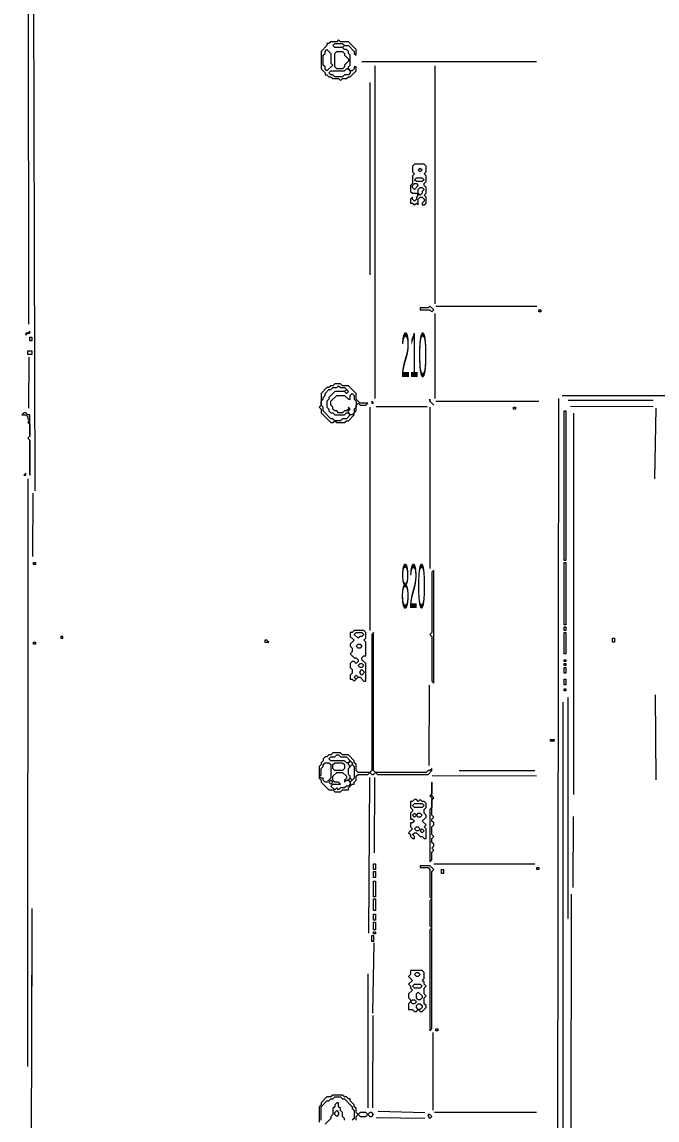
# Model space of a CAD drawing. Extents: x 10 to 1971, y 10 to 1392.
# Drawn here: x 12 to 339, y 475 to 1040 of the extents above; entities that cross this region are included whole.
import ezdxf

# ---------------------------------------------------------------- set-up
doc = ezdxf.new("R2010")
doc.units = 0
for name, color, linetype, lineweight in [('OCR_TEXT', 6, 'Continuous', 0), ('TEXT_FALLBACK_OUTLINE', 2, 'Continuous', 0), ('TRACE_CURVE', 6, 'Continuous', 0), ('TRACE_STRAIGHT', 5, 'Continuous', 0), ('TRACE_TEXT_SYMBOL', 6, 'Continuous', 0)]:
    doc.layers.add(name, color=color, linetype=linetype, lineweight=lineweight)
doc.styles.add('wqy-unicode', font='wqy-unicode.lff')

msp = doc.modelspace()

# ---------------------------------------------------------------- linework, layer by layer
at = {"layer": 'TEXT_FALLBACK_OUTLINE', "color": 2}
for points in [[(214, 967), (213, 966), (213, 963), (214, 962), (213, 961), (213, 957), (212, 956), (212, 953), (213, 952), (215, 952), (216, 951), (215, 950), (215, 949), (214, 948), (213, 949), (213, 950), (212, 949), (212, 947), (213, 947), (214, 946), (215, 947), (216, 946), (216, 949), (217, 950), (218, 950), (219, 949), (219, 948), (218, 947), (218, 946), (219, 946), (220, 947), (220, 950), (219, 951), (220, 952), (220, 955), (219, 956), (219, 957), (220, 958), (220, 961), (219, 962), (220, 963), (220, 966), (219, 967)], [(216, 964), (217, 965), (218, 964), (217, 963)], [(213, 956), (214, 957), (215, 957), (216, 956), (214, 954), (213, 955)], [(214, 959), (215, 960), (218, 960), (219, 959), (218, 958), (215, 958)], [(216, 954), (217, 955), (218, 955), (219, 954), (218, 953), (218, 952), (217, 951), (216, 952)], [(183, 727), (182, 726), (181, 726), (181, 724), (183, 722), (181, 720), (181, 719), (182, 718), (182, 716), (181, 715), (183, 713), (184, 713), (185, 712), (185, 711), (184, 710), (183, 711), (182, 711), (181, 710), (181, 708), (182, 707), (182, 705), (181, 704), (181, 702), (182, 702), (183, 701), (185, 703), (186, 703), (188, 701), (189, 701), (189, 710), (187, 712), (187, 713), (188, 714), (189, 714), (189, 721), (188, 722), (189, 723), (189, 726), (188, 727)], [(183, 725), (184, 726), (187, 726), (188, 725), (187, 724), (186, 724), (185, 723)], [(184, 719), (185, 720), (186, 720), (187, 719), (186, 718), (185, 718)], [(185, 709), (186, 710), (187, 710), (188, 709), (187, 708), (186, 708)], [(186, 706), (187, 707), (188, 706), (188, 705), (187, 704), (186, 705)], [(183, 703), (184, 704), (185, 703), (184, 702)], [(223, 649), (223, 643), (222, 642), (223, 641), (223, 636), (222, 635), (222, 608), (223, 609), (223, 613), (224, 614), (223, 615), (224, 616), (224, 617), (223, 618), (223, 620), (224, 621), (223, 622), (223, 626), (224, 627), (224, 628), (223, 629), (223, 630), (224, 631), (223, 632), (223, 640), (224, 641), (223, 642)], [(214, 640), (213, 639), (212, 639), (212, 636), (213, 635), (213, 634), (212, 633), (212, 630), (213, 630), (214, 629), (213, 628), (212, 628), (212, 626), (213, 625), (211, 623), (212, 622), (212, 621), (213, 620), (214, 620), (214, 621), (213, 622), (214, 623), (215, 623), (217, 621), (218, 621), (219, 620), (220, 620), (220, 625), (219, 626), (220, 627), (218, 629), (220, 631), (220, 632), (219, 633), (219, 635), (220, 636), (220, 638), (219, 639), (218, 639), (217, 640), (216, 639), (215, 640)], [(213, 637), (214, 638), (218, 638), (219, 637), (218, 636), (214, 636)], [(213, 632), (214, 633), (215, 632), (214, 631)], [(215, 632), (216, 633), (217, 633), (218, 632), (217, 631), (216, 631)], [(214, 625), (215, 626), (216, 626), (217, 625), (216, 624), (215, 624)], [(217, 624), (218, 625), (219, 624), (218, 623)], [(212, 552), (212, 550), (211, 549), (213, 547), (211, 545), (212, 544), (212, 543), (213, 542), (211, 540), (211, 538), (212, 537), (212, 536), (211, 535), (211, 532), (213, 532), (214, 531), (215, 531), (216, 532), (217, 531), (218, 531), (220, 533), (220, 534), (219, 535), (219, 538), (220, 539), (219, 540), (219, 543), (220, 544), (219, 545), (219, 546), (218, 547), (219, 548), (219, 551), (218, 552)], [(214, 550), (215, 551), (216, 551), (217, 550), (216, 549), (215, 549)], [(213, 544), (214, 545), (217, 545), (218, 544), (217, 543), (214, 543)], [(212, 536), (213, 537), (214, 537), (215, 536), (214, 535), (213, 535)], [(215, 540), (216, 541), (218, 539), (218, 538), (217, 537), (216, 537), (215, 538)], [(215, 534), (216, 535), (217, 535), (218, 534), (218, 533), (217, 532), (216, 532), (215, 533)]]:
    msp.add_lwpolyline(points, close=True, dxfattribs=at)
at = {"layer": 'TRACE_CURVE', "color": 6}
for points in [[(291, 840), (292, 840), (292, 763), (291, 763)], [(193, 726), (192, 725), (192, 655), (191, 654), (185, 654), (184, 655), (184, 658), (183, 659), (183, 660), (180, 663), (177, 663), (176, 664), (172, 664), (171, 663), (170, 663), (169, 662), (168, 662), (167, 661), (167, 660), (166, 659), (166, 658), (165, 657), (165, 651), (166, 650), (166, 649), (170, 645), (172, 645), (173, 644), (176, 644), (177, 645), (180, 645), (180, 646), (182, 648), (183, 648), (183, 649), (184, 650), (184, 652), (185, 653), (190, 653), (191, 654), (192, 653), (193, 653), (194, 654), (195, 653), (221, 653), (223, 655), (223, 656), (222, 655), (221, 655), (220, 654), (194, 654), (193, 655)], [(173, 662), (174, 663), (175, 663), (176, 662), (179, 662), (181, 660), (180, 659), (179, 659), (178, 660), (171, 660), (170, 661), (171, 662)], [(167, 658), (168, 659), (170, 659), (171, 658), (171, 651), (169, 649), (168, 649), (167, 650), (167, 651), (166, 651), (165, 652), (166, 653), (166, 656), (167, 657)], [(172, 658), (173, 659), (177, 659), (178, 658), (178, 656), (177, 655), (173, 655), (172, 656)], [(180, 659), (181, 660), (182, 659), (182, 658), (181, 657), (180, 658)], [(182, 658), (183, 657), (183, 651), (182, 650), (181, 651), (181, 652), (180, 653), (180, 656)], [(170, 649), (171, 650), (172, 649), (171, 648)], [(174, 654), (177, 654), (179, 652), (179, 651), (178, 650), (178, 649), (179, 650), (180, 650), (181, 649), (181, 648), (180, 647), (179, 647), (178, 646), (176, 646), (175, 645), (174, 646), (173, 645), (171, 647), (172, 648), (176, 648), (175, 649), (173, 649), (172, 650), (172, 652)], [(180, 650), (181, 651), (182, 650), (181, 649)], [(217, 606), (217, 605), (221, 605), (222, 604), (222, 590), (223, 589), (222, 588), (222, 575), (223, 574), (222, 573), (222, 521), (223, 522), (223, 603), (224, 604), (222, 606)]]:
    msp.add_lwpolyline(points, close=True, dxfattribs=at)
at = {"layer": 'TRACE_STRAIGHT', "color": 5}
for p, q in [((15.04, 1225.12), (15.44, 884.62)), ((17.65, 1186.37), (18.65, 798.87)), ((186.88, 1019.81), (276.88, 1019.81)), ((193.6, 1017.62), (193.61, 846.37)), ((224.7, 895.12), (224.7, 1017.62)), ((191, 1009), (191, 910)), ((225, 894), (277, 894)), ((224.69, 846.37), (224.7, 890.12)), ((15.55, 841.37), (15.76, 867.63)), ((290, 848), (486, 848)), ((191, 842), (191, 727)), ((194.38, 842.3), (220.63, 842.32)), ((222, 842), (222, 759)), ((225, 845), (278, 845)), ((287.71, 408.87), (288.27, 846.37)), ((293.12, 845.63), (336.88, 845.57)), ((294.37, 842.5), (336.87, 842.32)), ((295.89, 838.88), (295.89, 642.62)), ((337.72, 805.11), (338.38, 841.39)), ((14.96, 502.62), (15.22, 805.13)), ((17.63, 765.12), (17.74, 797.63)), ((221.51, 657.61), (221.78, 698.88)), ((290.61, 418.88), (290.63, 690.12)), ((293.09, 578.88), (293.13, 692.62)), ((337.86, 693.89), (338.34, 650.14)), ((190.49, 571.37), (191.07, 651.38)), ((193.41, 612.62), (193.61, 651.37)), ((223.12, 652.34), (276.88, 652.26)), ((237, 655), (276, 655)), ((295.75, 594.86), (295.93, 631.38)), ((224, 607), (276, 607)), ((294.63, 416.37), (294.86, 591.38)), ((17, 584), (17, 544)), ((16.43, 283.87), (17.22, 578.88)), ((192.6, 530.11), (193.29, 566.37)), ((190.14, 481.37), (190.16, 550.39)), ((192.62, 481.37), (192.73, 528.88)), ((223.57, 480.12), (223.63, 520.13)), ((194.36, 476.42), (219.39, 476.01)), ((195.29, 479.62), (219.38, 478.97)), ((224.37, 479.12), (276.88, 479.17))]:
    msp.add_line(p, q, dxfattribs=at)
at = {"layer": 'TRACE_TEXT_SYMBOL', "color": 6}
for points in [[(175, 1031), (174, 1030), (171, 1030), (170, 1029), (169, 1029), (169, 1028), (166, 1025), (166, 1016), (168, 1014), (168, 1013), (169, 1013), (170, 1012), (171, 1012), (172, 1011), (175, 1011), (176, 1010), (177, 1011), (179, 1011), (180, 1012), (181, 1012), (184, 1015), (184, 1017), (183, 1017), (183, 1016), (182, 1015), (181, 1015), (180, 1016), (180, 1017), (181, 1018), (181, 1023), (180, 1024), (180, 1025), (179, 1026), (178, 1026), (177, 1027), (178, 1028), (180, 1028), (183, 1025), (183, 1024), (184, 1023), (184, 1026), (180, 1030), (176, 1030)], [(172, 1028), (173, 1029), (177, 1029), (178, 1028), (177, 1027), (173, 1027)], [(168, 1025), (169, 1026), (171, 1024), (171, 1019), (172, 1018), (169, 1015), (168, 1016), (168, 1017), (167, 1018), (167, 1023), (168, 1024)], [(173, 1024), (174, 1025), (177, 1025), (178, 1024), (178, 1023), (180, 1021), (180, 1020), (178, 1018), (178, 1017), (177, 1016), (174, 1016), (173, 1017)], [(178, 1015), (179, 1016), (180, 1016), (181, 1015), (181, 1014), (180, 1013), (178, 1013), (177, 1012), (173, 1012), (172, 1013), (171, 1013), (170, 1014), (171, 1015)], [(222, 894), (221, 893), (217, 893), (217, 892), (222, 892), (223, 891), (224, 892)], [(278, 892), (279, 892), (279, 891), (278, 891)], [(16, 881), (15, 880), (14, 880), (14, 879), (15, 880), (16, 880)], [(16, 878), (17, 878), (17, 876), (16, 876)], [(15, 871), (17, 871), (17, 869), (15, 869)], [(173, 854), (172, 853), (171, 853), (170, 852), (169, 852), (166, 849), (166, 843), (165, 842), (166, 841), (166, 839), (171, 834), (172, 834), (173, 835), (174, 834), (178, 834), (179, 835), (180, 835), (183, 838), (183, 839), (184, 840), (184, 843), (185, 844), (186, 843), (189, 843), (190, 844), (186, 844), (184, 846), (184, 849), (180, 853), (177, 853), (176, 854)], [(174, 852), (175, 853), (176, 852), (178, 852), (179, 851), (178, 850), (173, 850), (170, 847), (170, 846), (169, 845), (169, 842), (170, 841), (170, 840), (171, 839), (172, 839), (173, 838), (178, 838), (179, 839), (180, 839), (181, 838), (179, 836), (177, 836), (176, 835), (173, 835), (172, 836), (171, 836), (167, 840), (167, 842), (166, 843), (166, 845), (167, 846), (167, 847), (168, 848), (168, 849), (170, 851), (171, 851), (172, 852)], [(181, 848), (182, 849), (183, 848), (183, 846), (184, 845), (184, 842), (183, 841), (183, 839), (182, 838), (181, 838), (180, 839), (180, 840), (181, 841), (180, 842), (180, 841), (179, 840), (178, 840), (177, 839), (175, 839), (174, 840), (173, 840), (172, 841), (172, 842), (171, 843), (171, 845), (174, 848), (178, 848), (180, 846), (181, 846)], [(178, 850), (179, 851), (180, 850), (179, 849)], [(192, 845), (192, 844), (193, 844)], [(222, 846), (222, 845), (224, 843), (222, 845)], [(265, 842), (266, 842), (266, 841), (265, 841)], [(13, 839), (12, 838), (14, 838), (15, 837), (15, 836), (16, 835), (15, 834), (16, 833), (16, 827), (15, 826), (16, 825), (16, 807), (16, 825), (15, 826), (16, 827), (16, 838), (15, 838), (14, 839)], [(14, 808), (13, 807), (14, 807)], [(18, 762), (19, 762), (19, 761), (18, 761)], [(224, 758), (223, 757), (223, 726), (222, 725), (223, 724), (223, 701), (224, 700)], [(291, 762), (292, 762), (292, 730), (291, 730)], [(291, 729), (292, 729), (292, 727), (291, 727)], [(32, 724), (32, 723), (33, 723), (33, 724)], [(291, 726), (292, 726), (292, 715), (291, 715)], [(18, 721), (19, 721), (19, 720), (18, 720)], [(137, 722), (137, 721), (139, 721), (138, 722)], [(316, 723), (317, 723), (317, 721), (316, 721)], [(291, 712), (292, 712), (292, 711), (291, 711)], [(291, 710), (292, 710), (292, 709), (291, 709)], [(291, 708), (292, 708), (292, 705), (291, 705)], [(291, 702), (292, 702), (292, 699), (291, 699)], [(291, 697), (292, 697), (292, 696), (291, 696)], [(284, 671), (286, 671), (286, 670), (284, 670)], [(193, 607), (194, 607), (194, 604), (193, 604)], [(277, 605), (278, 605), (278, 604), (277, 604)], [(193, 603), (194, 603), (194, 600), (193, 600)], [(228, 604), (229, 604), (229, 602), (228, 602)], [(193, 598), (194, 598), (194, 590), (193, 590)], [(193, 589), (194, 589), (194, 583), (193, 583)], [(193, 581), (194, 581), (194, 578), (193, 578)], [(193, 577), (194, 577), (194, 573), (193, 573)], [(193, 572), (194, 572), (194, 571), (193, 571)], [(192, 570), (193, 570), (193, 567), (192, 567)], [(225, 522), (226, 522), (226, 521), (225, 521)], [(173, 479), (174, 480), (175, 479), (175, 478), (174, 477), (173, 478)], [(221, 478), (221, 477), (222, 476), (223, 477), (222, 478)]]:
    msp.add_lwpolyline(points, close=True, dxfattribs=at)
for points in [[(184, 475), (184, 477), (185, 478), (186, 477), (189, 477), (190, 478), (191, 477), (192, 477), (193, 478), (192, 479), (191, 479), (190, 478), (189, 479), (186, 479), (185, 478), (184, 479), (184, 481), (183, 482), (183, 483), (181, 485), (181, 486), (180, 486), (179, 487), (178, 487), (177, 488), (172, 488), (171, 487), (169, 487), (166, 484), (166, 483), (165, 482), (165, 474)], [(166, 475), (166, 482), (169, 485), (170, 485), (171, 486), (172, 486), (173, 487), (176, 487), (177, 486), (178, 486), (182, 482), (182, 481), (183, 480), (183, 476), (182, 475)], [(178, 475), (178, 476), (177, 477), (177, 479), (176, 480), (176, 481), (175, 482), (175, 484), (174, 484), (173, 483), (173, 482), (172, 481), (172, 478), (171, 477), (171, 476), (168, 473)]]:
    msp.add_lwpolyline(points, dxfattribs=at)

# ---------------------------------------------------------------- texts
at = {"layer": 'OCR_TEXT', "color": 6, "style": 'wqy-unicode'}
for s, width, p in [('210', 0.264465, (207.16, 857.55)), ('820', 0.25, (207.16, 738.55))]:
    msp.add_text(s, height=22.62, dxfattribs=dict(at, width=width)).set_placement(p)

doc.saveas('drawing.dxf')
